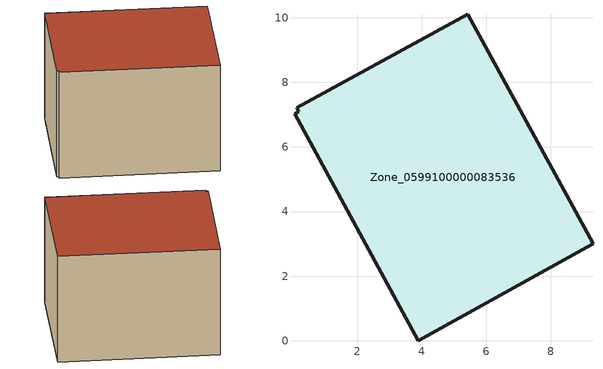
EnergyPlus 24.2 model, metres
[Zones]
Zone_0599100000083536
 floor ground (C_G): 3.9,0 0.06,7.03 0.18,7.1 0.12,7.21 5.43,10.11 9.3,3 9.12,2.9 z0
 wall outside (C_F): 5.43,10.11 0.12,7.21 0.18,7.1 0.06,7.03 3.9,0 9.12,2.9 9.3,3 5.43,10.11 z0:5.95
 roof outside (C_R): 0.06,7.03 3.9,0 9.12,2.9 9.3,3 5.43,10.11 0.12,7.21 0.18,7.1 z5.95
[BUILDING]
Pand.0599100000083536: North Axis=0; Terrain=City; Loads Convergence Tolerance Value=0.04; Temperature Convergence Tolerance Value=0.4; Solar Distribution=FullExterior; Maximum Number of Warmup Days=25; Minimum Number of Warmup Days=1
[Site:Location]
Rotterdam.The.Hague.AP_ZH_NLD Design_Conditions: Latitude=51.96; Longitude=4.45; Time Zone=1; Elevation=-4.5
[SITE:GROUNDTEMPERATURE:BUILDINGSURFACE]
18, 18, 18, 18, 18, 18, 18, 18, 18, 18, 18, 18
[MATERIAL] Thermal Absorptance=0.9; Solar Absorptance=0.7; Visible Absorptance=0.7
Name | Roughness | Thickness | Conductivity | Density | Specific Heat
G.TI.1946-1964 | MediumSmooth | 0.15 | 1 | 540 | 1210
F.TI.1946-1964 | Rough | 0.3 | 0.857143 | 1920 | 840
R.TI.1946-1964 | MediumRough | 0.2 | 0.277778 | 1500 | 1000
[CONSTRUCTION]
C_G: G.TI.1946-1964
C_F: F.TI.1946-1964
C_R: R.TI.1946-1964
[ZONE]
Zone_0599100000083536: Type=1; Multiplier=1; Ceiling Height=Autocalculate; Volume=Autocalculate; Floor Area=autocalculate; Part of Total Floor Area=Yes
[ZONEINFILTRATION:DESIGNFLOWRATE]
Infil_Zone_0599100000083536: Zone or ZoneList or Space or SpaceList=Zone_0599100000083536; Schedule=AlwaysOn; Design Flow Rate Calculation Method=Flow/Area; Flow Rate per Floor Area=0.003; Constant Term Coefficient=1; Temperature Term Coefficient=0; Velocity Term Coefficient=0; Velocity Squared Term Coefficient=0
[HVACTEMPLATE:ZONE:IDEALLOADSAIRSYSTEM]
Zone_0599100000083536: Maximum Heating Supply Air Temperature=50; Minimum Cooling Supply Air Temperature=13; Maximum Heating Supply Air Humidity Ratio=0.0156; Minimum Cooling Supply Air Humidity Ratio=0.0077; Heating Limit=NoLimit; Cooling Limit=NoLimit; Dehumidification Control Type=ConstantSensibleHeatRatio; Cooling Sensible Heat Ratio=0.7; Dehumidification Setpoint=60; Humidification Control Type=None; Humidification Setpoint=30; Outdoor Air Method=None; Outdoor Air Flow Rate per Person=0.00944; Outdoor Air Flow Rate per Zone Floor Area=0; Outdoor Air Flow Rate per Zone=0; Demand Controlled Ventilation Type=None; Outdoor Air Economizer Type=NoEconomizer; Heat Recovery Type=None; Sensible Heat Recovery Effectiveness=0.7; Latent Heat Recovery Effectiveness=0.65
[ZONECONTROL:THERMOSTAT]
ThermostatControl_Zone_0599100000083536: Zone or ZoneList=Zone_0599100000083536; Control Type Schedule=DualSetpointControlType; Control 1=Thermostat_Zone_0599100000083536; Temperature Difference Between Cutout And Setpoint=0
[THERMOSTATSETPOINT:DUALSETPOINT]
Thermostat_Zone_0599100000083536: Heating Setpoint Temperature Schedule=HeatingSetpoint_Zone_0599100000083536; Cooling Setpoint Temperature Schedule=CoolingSetpoint_Zone_0599100000083536
[SCHEDULE:COMPACT]
HeatingSetpoint_Zone_0599100000083536: Through: 12/31, For: AllDays, Until: 24:00, 21
CoolingSetpoint_Zone_0599100000083536: Through: 12/31, For: AllDays, Until: 24:00, 24
DualSetpointControlType: Through: 12/31, For: AllDays, Until: 24:00, 4
AlwaysOn: Through: 12/31, For: AllDays, Until: 24:00, 1
